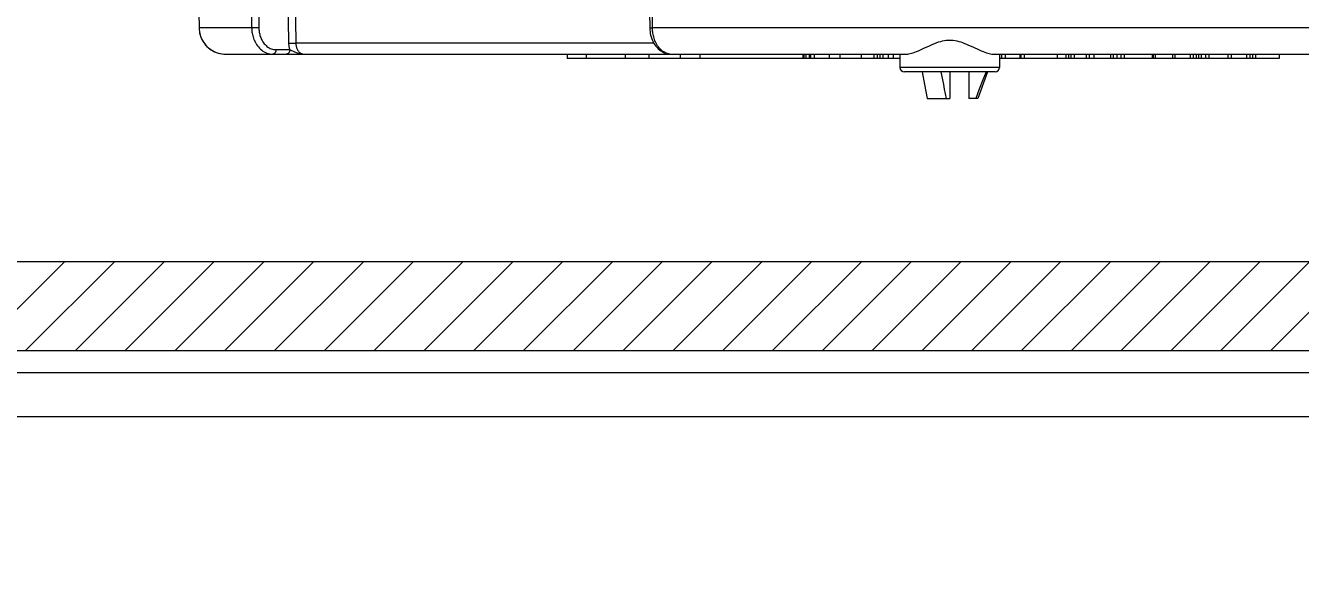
# Model space of a CAD drawing. Header units: millimetres. Extents: x -853320 to 19484, y -510814 to 9708.
# Drawn here: x 10009.7 to 10067.2, y 3156.3 to 3181.5 of the extents above; entities that cross this region are included whole.
import ezdxf
from ezdxf import colors
from ezdxf.entities.mleader import LeaderData, LeaderLine
from ezdxf.math import Vec2, Vec3

# ---------------------------------------------------------------- set-up
doc = ezdxf.new("R2010")
doc.units = ezdxf.units.MM
doc.linetypes.add('NASCOSTA', pattern=[9.525, 6.35, -3.175])
doc.layers.add('DS_ST_quote 1_50', color=7, linetype='Continuous')
for name, color, linetype, lineweight in [('F_ARREDI', 7, 'Continuous', 5), ('F_ELETTRICO', 22, 'Continuous', 5), ('F_ELETTRODOMESTICI', 40, 'Continuous', 5), ('F_IMPIANTO ELETTRICO', 7, 'Continuous', 0), ('F_IMPIANTO IDRAULICO', 7, 'Continuous', 5), ('F_MASSELLO_abete', 30, 'Continuous', 5), ('F_MINERAL WALL', 6, 'Continuous', 5), ('F_MULTI laminato OPACO', 1, 'Continuous', 5)]:
    doc.layers.add(name, color=color, linetype=linetype, lineweight=lineweight)
doc.layers.add('F_PARETI_slider', color=1, linetype='Continuous', lineweight=5, true_color=0xff0000)
doc.styles.add('ARIAL', font='arial.ttf')
doc.styles.add('DANZI-DIDASCALIE', font='Yu Gothic UI Light.ttf', dxfattribs={"height": 30})
doc.dimstyles.new('ISO-100', dxfattribs={"dimtxt": 100, "dimasz": 5, "dimexe": 0.25, "dimexo": 6, "dimgap": 6, "dimtad": 1, "dimtxsty": 'ARIAL', "dimblk": 'ARCHTICK', "dimcen": 2.5, "dimdle": 15, "dimse1": 1, "dimse2": 1, "dimclrd": 256, "dimclre": 256, "dimclrt": 256, "dimadec": 0, "dimazin": 0, "dimtfac": 1, "dimtmove": 0, "dimatfit": 3, "dimldrblk": 'ARCHTICK', "dimfxl": 1, "dimlwd": -1, "dimlwe": -1, "dimarcsym": 0})

# ---------------------------------------------------------------- blocks, each defined once
blk = doc.blocks.new('_Dot')
at = {"color": 0, "linetype": 'ByBlock', "lineweight": -2}
blk.add_line((-0.5, 0), (-1, 0), dxfattribs=at)
at = {"color": 0, "linetype": 'ByBlock', "const_width": 0.5}
blk.add_lwpolyline([(-0.25, 0, 1), (0.25, 0, 1)], format="xyb", close=True, dxfattribs=at)
blk = doc.blocks.new('RIV.to_pareti e soffitto_grande_lato ingresso_rev.01_pianta')
at = {"layer": 'F_MINERAL WALL', "transparency": 33554687}
h = blk.add_hatch(dxfattribs=at)
h.set_pattern_fill('ANSI31', color=256, scale=0.5)
h.set_pattern_definition([(45, (0, 9), (-1.122532015, 1.122532015), [])])
h.paths.add_polyline_path([(20597.119, 3297.66), (27517.119, 3297.66), (27517.119, 3301.66), (20597.119, 3301.66)])
at = {"layer": 'F_MINERAL WALL'}
blk.add_lwpolyline([(20597.119, 3297.66), (27517.119, 3297.66), (27517.119, 3301.66), (20597.119, 3301.66)], close=True, dxfattribs=at)
at = {"layer": 'F_MULTI laminato OPACO', "color": 3, "linetype": 'NASCOSTA'}
blk.add_lwpolyline([(29676.119, 4472.66), (20592.119, 4472.66), (20592.119, 3296.66), (29676.119, 3296.66)], close=True, dxfattribs=at)
blk = doc.blocks.new('SLIDER grande_lato ingresso_pianta_rev.01')
at = {"color": 1}
blk.add_lwpolyline([(267501.979, -75718.85), (276585.979, -75718.85), (276585.979, -74523.85), (267501.979, -74523.85)], close=True, dxfattribs=at)
blk.add_lwpolyline([(269903.479, -75718.85), (271161.479, -75718.85), (271161.479, -75720.85), (269903.479, -75720.85)], close=True)
blk = doc.blocks.new('SCATOLA INCASSO_1 P_sezione e pianta')
at = {"layer": 'F_ELETTRICO'}
for p, q in [((55470.994, -13682.187), (55470.994, -13651.487)), ((55469.815, -13660.994), (55469.815, -13697.529)), ((55470.994, -13669.278), (55471.194, -13669.278)), ((55471.194, -13669.278), (55471.194, -13672.597)), ((55470.994, -13670.341), (55471.194, -13670.341)), ((55470.994, -13670.482), (55471.194, -13670.482)), ((55470.994, -13670.601), (55471.194, -13670.601)), ((55470.994, -13670.753), (55471.194, -13670.753)), ((55470.994, -13671.435), (55471.194, -13671.435)), ((55470.994, -13671.586), (55471.194, -13671.586)), ((55470.994, -13672.444), (55471.194, -13672.444)), ((55470.994, -13672.597), (55471.194, -13672.597)), ((55471.194, -13672.624), (55471.194, -13674.958)), ((55470.994, -13672.792), (55471.194, -13672.792)), ((55470.994, -13672.918), (55471.194, -13672.918)), ((55470.994, -13673.027), (55471.194, -13673.027)), ((55470.994, -13673.149), (55471.194, -13673.149)), ((55470.994, -13673.291), (55471.194, -13673.291)), ((55470.994, -13673.98), (55471.194, -13673.98)), ((55470.994, -13674.083), (55471.194, -13674.083)), ((55470.994, -13674.875), (55471.194, -13674.875)), ((55470.994, -13674.958), (55471.194, -13674.958)), ((55470.994, -13675.001), (55471.194, -13675.001)), ((55471.194, -13674.982), (55471.194, -13681.88)), ((55470.994, -13676.264), (55471.194, -13676.264)), ((55470.994, -13676.417), (55471.194, -13676.417)), ((55470.994, -13676.595), (55471.194, -13676.595)), ((55470.994, -13676.755), (55471.194, -13676.755)), ((55470.994, -13676.878), (55471.194, -13676.878)), ((55470.994, -13677.631), (55471.194, -13677.631)), ((55470.994, -13677.844), (55471.194, -13677.844)), ((55470.994, -13677.985), (55471.194, -13677.985)), ((55470.994, -13678.517), (55471.194, -13678.517)), ((55470.994, -13678.668), (55471.194, -13678.668)), ((55470.994, -13678.771), (55471.194, -13678.771)), ((55470.994, -13678.893), (55471.194, -13678.893)), ((55470.994, -13679.287), (55471.194, -13679.287)), ((55470.994, -13680.775), (55471.194, -13680.775)), ((55470.994, -13680.929), (55471.194, -13680.929)), ((55471.194, -13680.954), (55470.994, -13680.954)), ((55470.994, -13681.635), (55471.194, -13681.635)), ((55470.994, -13681.802), (55471.194, -13681.802)), ((55470.994, -13681.878), (55471.596, -13681.883)), ((55471.596, -13681.883), (55471.596, -13686.373)), ((55471.794, -13682.083), (55471.794, -13686.172)), ((55471.794, -13682.419), (55472.994, -13682.856)), ((55471.794, -13682.494), (55472.151, -13682.63)), ((55472.151, -13682.63), (55472.582, -13682.797)), ((55472.582, -13682.797), (55472.994, -13682.958)), ((55472.994, -13682.856), (55472.994, -13683.262)), ((55471.794, -13683.262), (55472.994, -13683.262)), ((55471.794, -13684.128), (55472.994, -13684.128)), ((55472.994, -13685.146), (55472.994, -13684.128)), ((55472.369, -13684.402), (55471.794, -13684.512)), ((55471.794, -13685.378), (55472.369, -13685.268)), ((55472.369, -13685.268), (55472.994, -13685.146)), ((55470.994, -13716.768), (55470.994, -13686.067)), ((55470.994, -13686.378), (55471.596, -13686.373)), ((55471.194, -13686.376), (55471.194, -13701.372)), ((55470.994, -13686.685), (55471.194, -13686.685)), ((55470.994, -13686.901), (55471.194, -13686.901)), ((55470.994, -13687.139), (55471.194, -13687.139)), ((55470.994, -13687.281), (55471.194, -13687.281)), ((55470.994, -13687.4), (55471.194, -13687.4)), ((55470.994, -13687.551), (55471.194, -13687.551)), ((55471.194, -13688.109), (55470.994, -13688.109)), ((55471.194, -13689.071), (55470.994, -13689.071)), ((55470.994, -13689.566), (55471.194, -13689.566)), ((55470.994, -13690.238), (55471.194, -13690.238)), ((55470.994, -13690.405), (55471.194, -13690.405)), ((55470.994, -13690.464), (55471.194, -13690.464)), ((55470.994, -13690.61), (55471.194, -13690.61)), ((55470.994, -13690.699), (55471.194, -13690.699)), ((55470.994, -13690.744), (55471.194, -13690.744)), ((55470.994, -13695.397), (55471.194, -13695.397)), ((55470.994, -13696.281), (55471.194, -13696.281)), ((55470.503, -13697.467), (55470.503, -13713.605)), ((55469.815, -13697.529), (55458.097, -13697.686)), ((55458.097, -13697.81), (55469.814, -13697.653)), ((55469.815, -13697.584), (55469.815, -13697.529)), ((55470.994, -13697.695), (55471.194, -13697.695)), ((55470.994, -13698.756), (55471.194, -13698.756)), ((55470.994, -13700.524), (55471.194, -13700.524)), ((55470.994, -13701.372), (55471.194, -13701.372)), ((55467.794, -13713.969), (55470.506, -13713.933)), ((55467.797, -13713.642), (55470.503, -13713.605)), ((55470.502, -13713.709), (55470.502, -13713.654)), ((55470.503, -13713.772), (55470.502, -13713.709)), ((55470.504, -13713.838), (55470.503, -13713.772)), ((55470.505, -13713.899), (55470.504, -13713.838)), ((55470.506, -13713.933), (55470.505, -13713.899)), ((55470.794, -13714.503), (55470.794, -13713.881)), ((55458.094, -13715.429), (55469.811, -13715.272)), ((55469.811, -13715.272), (55469.812, -13715.306)), ((55458.097, -13715.756), (55469.815, -13715.599)), ((55469.812, -13715.306), (55469.813, -13715.366)), ((55469.813, -13715.366), (55469.814, -13715.432)), ((55469.814, -13715.432), (55469.815, -13715.495)), ((55469.815, -13715.495), (55469.815, -13715.549)), ((55469.815, -13715.599), (55469.815, -13717.97)), ((55461.903, -13718.113), (55469.815, -13717.97)), ((55469.815, -13717.97), (55469.815, -13717.97))]:
    blk.add_line(p, q, dxfattribs=at)
for points in [[(55470.588, -13683.276), (55470.673, -13683.087), (55470.717, -13682.99), (55470.762, -13682.894), (55470.804, -13682.801), (55470.842, -13682.712), (55470.878, -13682.628), (55470.909, -13682.548), (55470.935, -13682.475), (55470.956, -13682.407), (55470.973, -13682.345), (55470.985, -13682.287), (55470.992, -13682.235), (55470.994, -13682.187)], [(55470.361, -13684.128), (55470.363, -13684.05), (55470.371, -13683.97), (55470.383, -13683.889), (55470.4, -13683.806), (55470.422, -13683.722), (55470.448, -13683.636), (55470.478, -13683.549), (55470.512, -13683.459), (55470.549, -13683.368), (55470.588, -13683.276)], [(55470.717, -13685.265), (55470.63, -13685.074), (55470.588, -13684.98), (55470.549, -13684.887), (55470.512, -13684.796), (55470.478, -13684.707), (55470.448, -13684.619), (55470.422, -13684.533), (55470.4, -13684.449), (55470.383, -13684.367), (55470.371, -13684.285), (55470.363, -13684.206), (55470.361, -13684.128)], [(55472.994, -13684.28), (55472.582, -13684.36), (55472.369, -13684.402)], [(55470.994, -13686.068), (55470.992, -13686.021), (55470.984, -13685.968), (55470.973, -13685.911), (55470.956, -13685.848), (55470.934, -13685.78), (55470.908, -13685.707), (55470.877, -13685.627), (55470.842, -13685.543), (55470.803, -13685.454), (55470.762, -13685.361), (55470.717, -13685.265)], [(55469.814, -13697.653), (55469.903, -13697.649), (55469.984, -13697.641), (55470.064, -13697.629), (55470.144, -13697.612), (55470.222, -13697.59), (55470.299, -13697.564), (55470.373, -13697.534), (55470.445, -13697.5), (55470.514, -13697.461), (55470.579, -13697.419), (55470.641, -13697.372), (55470.699, -13697.322), (55470.753, -13697.269), (55470.802, -13697.212), (55470.846, -13697.153), (55470.884, -13697.091), (55470.917, -13697.027), (55470.945, -13696.961), (55470.966, -13696.893), (55470.981, -13696.825), (55470.991, -13696.756), (55470.994, -13696.684)], [(55470.991, -13696.742), (55470.982, -13696.801), (55470.968, -13696.858), (55470.948, -13696.915), (55470.922, -13696.971), (55470.891, -13697.025), (55470.855, -13697.078), (55470.815, -13697.128), (55470.77, -13697.175), (55470.722, -13697.219), (55470.671, -13697.26), (55470.617, -13697.299), (55470.561, -13697.333), (55470.504, -13697.365), (55470.447, -13697.393), (55470.389, -13697.417), (55470.332, -13697.439), (55470.275, -13697.458), (55470.219, -13697.474), (55470.163, -13697.488), (55470.11, -13697.499), (55470.057, -13697.508), (55470.006, -13697.515), (55469.956, -13697.521), (55469.907, -13697.525), (55469.86, -13697.527), (55469.815, -13697.529)], [(55469.814, -13697.653), (55469.814, -13697.652), (55469.814, -13697.649), (55469.815, -13697.644), (55469.815, -13697.636), (55469.815, -13697.626), (55469.815, -13697.614), (55469.815, -13697.584)], [(55470.503, -13713.605), (55470.538, -13713.604), (55470.574, -13713.601), (55470.609, -13713.596), (55470.644, -13713.589), (55470.679, -13713.58), (55470.712, -13713.57), (55470.745, -13713.557), (55470.777, -13713.543), (55470.807, -13713.527), (55470.835, -13713.51), (55470.862, -13713.491), (55470.886, -13713.471), (55470.908, -13713.45), (55470.927, -13713.427), (55470.945, -13713.404), (55470.96, -13713.38), (55470.972, -13713.355), (55470.981, -13713.329), (55470.988, -13713.303), (55470.992, -13713.277), (55470.994, -13713.25)], [(55470.869, -13713.725), (55470.883, -13713.694), (55470.898, -13713.661), (55470.913, -13713.626), (55470.928, -13713.588), (55470.943, -13713.548), (55470.956, -13713.505), (55470.969, -13713.459), (55470.979, -13713.411), (55470.987, -13713.36), (55470.992, -13713.306), (55470.994, -13713.25)], [(55470.502, -13713.654), (55470.502, -13713.626), (55470.502, -13713.614), (55470.503, -13713.605)], [(55470.506, -13713.933), (55470.539, -13713.932), (55470.572, -13713.93), (55470.604, -13713.926), (55470.637, -13713.922), (55470.669, -13713.916), (55470.7, -13713.909), (55470.732, -13713.901), (55470.763, -13713.891), (55470.794, -13713.881)], [(55470.794, -13713.881), (55470.801, -13713.864), (55470.81, -13713.846), (55470.82, -13713.826), (55470.869, -13713.725)], [(55470.794, -13713.881), (55470.815, -13713.882), (55470.835, -13713.884), (55470.856, -13713.888), (55470.875, -13713.893), (55470.894, -13713.9), (55470.911, -13713.908), (55470.928, -13713.917), (55470.942, -13713.928), (55470.956, -13713.939), (55470.967, -13713.952), (55470.977, -13713.965), (55470.984, -13713.979), (55470.989, -13713.993), (55470.993, -13714.007), (55470.994, -13714.022)], [(55469.811, -13715.272), (55469.849, -13715.271), (55469.888, -13715.269), (55469.929, -13715.265), (55469.97, -13715.26), (55470.013, -13715.254), (55470.057, -13715.245), (55470.102, -13715.235), (55470.148, -13715.223), (55470.195, -13715.208), (55470.242, -13715.191), (55470.29, -13715.171), (55470.338, -13715.149), (55470.386, -13715.123), (55470.434, -13715.095), (55470.48, -13715.063), (55470.525, -13715.028), (55470.568, -13714.991), (55470.608, -13714.95), (55470.645, -13714.907), (55470.679, -13714.862), (55470.709, -13714.814), (55470.734, -13714.765), (55470.756, -13714.714), (55470.772, -13714.662), (55470.784, -13714.609), (55470.791, -13714.557), (55470.794, -13714.503)], [(55469.815, -13715.599), (55469.86, -13715.598), (55469.907, -13715.595), (55469.956, -13715.59), (55470.006, -13715.584), (55470.057, -13715.576), (55470.11, -13715.566), (55470.163, -13715.553), (55470.219, -13715.537), (55470.275, -13715.519), (55470.332, -13715.498), (55470.389, -13715.474), (55470.447, -13715.446), (55470.504, -13715.414), (55470.561, -13715.379), (55470.617, -13715.34), (55470.671, -13715.297), (55470.722, -13715.25), (55470.77, -13715.2), (55470.815, -13715.147), (55470.855, -13715.09), (55470.891, -13715.031), (55470.922, -13714.97), (55470.948, -13714.907), (55470.968, -13714.842), (55470.982, -13714.777), (55470.991, -13714.71), (55470.994, -13714.644)], [(55470.794, -13714.503), (55470.815, -13714.504), (55470.835, -13714.506), (55470.856, -13714.51), (55470.875, -13714.515), (55470.894, -13714.522), (55470.911, -13714.53), (55470.928, -13714.539), (55470.942, -13714.55), (55470.956, -13714.561), (55470.967, -13714.574), (55470.977, -13714.587), (55470.984, -13714.601), (55470.989, -13714.615), (55470.993, -13714.629), (55470.994, -13714.644)], [(55469.815, -13715.549), (55469.815, -13715.578), (55469.815, -13715.59), (55469.815, -13715.599)], [(55469.815, -13717.97), (55469.898, -13717.966), (55469.982, -13717.956), (55470.065, -13717.939), (55470.146, -13717.918), (55470.226, -13717.89), (55470.303, -13717.857), (55470.378, -13717.818), (55470.451, -13717.774), (55470.52, -13717.725), (55470.585, -13717.672), (55470.647, -13717.614), (55470.704, -13717.551), (55470.757, -13717.485), (55470.805, -13717.416), (55470.848, -13717.343), (55470.886, -13717.267), (55470.918, -13717.189), (55470.945, -13717.109), (55470.966, -13717.027), (55470.981, -13716.945)], [(55470.702, -13717.554), (55470.751, -13717.493), (55470.796, -13717.43), (55470.836, -13717.363), (55470.873, -13717.295), (55470.904, -13717.224), (55470.931, -13717.151), (55470.954, -13717.076), (55470.971, -13717), (55470.981, -13716.945)], [(55470.981, -13716.945), (55470.984, -13716.924), (55470.991, -13716.846), (55470.994, -13716.768)], [(55469.892, -13717.966), (55469.969, -13717.957), (55470.046, -13717.943), (55470.121, -13717.925), (55470.195, -13717.901), (55470.267, -13717.873), (55470.338, -13717.84), (55470.406, -13717.802), (55470.471, -13717.76), (55470.534, -13717.714), (55470.593, -13717.665), (55470.649, -13717.611)]]:
    blk.add_lwpolyline(points, dxfattribs=at)
for centre, start, end in [((55471.594, -13682.083), 0, 89.5), ((55471.594, -13686.173), 270.5, 0)]:
    blk.add_arc(centre, 0.2, start, end, dxfattribs=at)
blk = doc.blocks.new('P.lo PARETE INGRESSO_pianta')
at = {"layer": 'F_MASSELLO_abete'}
blk.add_lwpolyline([(2592.767, -11717.34), (2592.767, -11687.34), (2928.767, -11687.34), (2928.767, -11717.34)], close=True, dxfattribs=at)
at = {"layer": 'F_IMPIANTO ELETTRICO', "rotation": 269.9999999999999}
blk.add_blockref('SCATOLA INCASSO_1 P_sezione e pianta', (16423.454, 43763.024), dxfattribs=at)
blk = doc.blocks.new('_ArchTick')
at = {"color": 0, "linetype": 'ByBlock', "const_width": 0.15}
blk.add_lwpolyline([(-0.5, -0.5), (0.5, 0.5)], dxfattribs=at)
blk = doc.blocks.new('*D146')
at = {"layer": 'Defpoints', "color": 0, "transparency": 16777216}
for p in [(5588.556, 7348.815), (19268.524, 2810.66), (19483.824, 2810.66)]:
    blk.add_point(p, dxfattribs=at)
at = {"layer": 'DS_ST_quote 1_50', "transparency": 16777216}
blk.add_line((19268.524, 7363.815), (19268.524, 2795.66), dxfattribs=at)
at = {"layer": 'DS_ST_quote 1_50', "transparency": 16777216, "xscale": 5, "yscale": 5, "zscale": 5}
for p, rotation in [((19268.524, 7348.815), 90), ((19268.524, 2810.66), 270)]:
    blk.add_blockref('_ArchTick', p, dxfattribs=dict(at, rotation=rotation))
at = {"layer": 'DS_ST_quote 1_50', "transparency": 16777216, "insert": (19202.429, 5079.737), "char_height": 100, "attachment_point": 5, "rotation": 90, "style": 'ARIAL'}
blk.add_mtext('4538,15', dxfattribs=at)
blk = doc.blocks.new('BAGNO-LAVANDERIA_pianta_sol.B')
at = {"layer": 'F_ELETTRODOMESTICI', "color": 5, "ltscale": 5}
ml = blk.add_multileader_mtext('Standard', dxfattribs=at)
ml.set_content('{\\fYu Gothic UI Light|b0|i0|c128|p34;BASAMENTO c/cassetto} ditta MIELE art.WTS 610', color=5, style='DANZI-DIDASCALIE')
ml.set_leader_properties(color=256, linetype='ByLayer', lineweight=-1)
ml.set_arrow_properties(name='DOT')
ml.build(insert=Vec2(0, 0))
ml.multileader.update_dxf_attribs({"arrow_head_size": 5, "scale": 5})
ctx = ml.context
ctx.base_point, ctx.scale, ctx.char_height, ctx.arrow_head_size, ctx.landing_gap_size, ctx.plane_origin, ctx.plane_x_axis, ctx.plane_y_axis = Vec3(865728.962, 518190.635), 5, 25, 5, 10, Vec3(865691.994, 518253.274), Vec3(0, -1), Vec3(1, 0)
notes = []
notes.append((ctx, [(0, (0, 0, 0), (0, 0), (1, 0), 1, [])]))
ctx.mtext.insert, ctx.mtext.text_direction, ctx.mtext.rotation, ctx.mtext.width, ctx.mtext.flow_direction = Vec3(865741.68, 518180.635), Vec3(0, -1), 4.712389, 471.57428, 5
ml = blk.add_multileader_mtext('Standard', dxfattribs=at)
ml.set_content('{\\fYu Gothic UI Light|b0|i0|c128|p34;LAVASCIUGA} ditta MIELE art.WTD165 WPM 8/5kg', color=5, style='DANZI-DIDASCALIE')
ml.set_leader_properties(color=256, linetype='ByLayer', lineweight=-1)
ml.set_arrow_properties(name='DOT')
ml.build(insert=Vec2(0, 0))
ml.multileader.update_dxf_attribs({"arrow_head_size": 5, "scale": 5})
ctx = ml.context
ctx.base_point, ctx.scale, ctx.char_height, ctx.arrow_head_size, ctx.landing_gap_size, ctx.plane_origin, ctx.plane_x_axis, ctx.plane_y_axis = Vec3(865852.825, 518185.277), 5, 25, 5, 10, Vec3(865819.832, 518247.915), Vec3(0, -1), Vec3(1, 0)
notes.append((ctx, [(0, (0, 0, 0), (0, 0), (1, 0), 1, [])]))
ctx.mtext.insert, ctx.mtext.text_direction, ctx.mtext.rotation, ctx.mtext.width, ctx.mtext.flow_direction = Vec3(865869.518, 518175.277), Vec3(0, -1), 4.712389, 377.01669, 5
for ctx, leaders in notes:
    for number, flags, end, landing, length, lines in leaders:
        leader = LeaderData()
        leader.index, (leader.has_last_leader_line, leader.has_dogleg_vector, leader.attachment_direction) = number, flags
        leader.last_leader_point, leader.dogleg_vector, leader.dogleg_length = Vec3(end), Vec3(landing), length
        for number, points, colour, breaks in lines:
            line = LeaderLine()
            line.index, line.vertices, line.color, line.breaks = number, Vec3.list(points), colors.encode_raw_color(colour), breaks
            leader.lines.append(line)
        ctx.leaders.append(leader)

msp = doc.modelspace()

# ---------------------------------------------------------------- block references
at = {"layer": 'F_ARREDI', "color": 2, "lineweight": 5}
msp.add_blockref('BAGNO-LAVANDERIA_pianta_sol.B', (-853319.899, -510814.178), dxfattribs=at)
at = {"layer": 'F_IMPIANTO IDRAULICO', "color": 1}
msp.add_blockref('RIV.to_pareti e soffitto_grande_lato ingresso_rev.01_pianta', (-13895.268, -130.845), dxfattribs=at)

# ---------------------------------------------------------------- next in the draw order: block references
at = {"layer": 'F_PARETI_slider', "linetype": 'ByBlock', "lineweight": 13}
msp.add_blockref('SLIDER grande_lato ingresso_pianta_rev.01', (-260805.128, 78884.665), dxfattribs=at)

# ---------------------------------------------------------------- next in the draw order: block references
at = {"layer": 'F_ARREDI'}
msp.add_blockref('P.lo PARETE INGRESSO_pianta', (7312.084, 14888.155), dxfattribs=at)

# ---------------------------------------------------------------- next in the draw order: dimensions: what is measured, and where the dimension line sits
at = {"layer": 'DS_ST_quote 1_50', "color": 4}
dim = msp.add_linear_dim(base=(19268.5243, 2810.6601), p1=(5588.556, 7348.8148), p2=(19483.824, 2810.6601), angle=90, dimstyle='ISO-100', dxfattribs=at)
dim.commit()
dim.dimension.update_dxf_attribs({"geometry": '*D146', "text_midpoint": (19202.4288, 5079.7375)})

doc.saveas('drawing.dxf')
